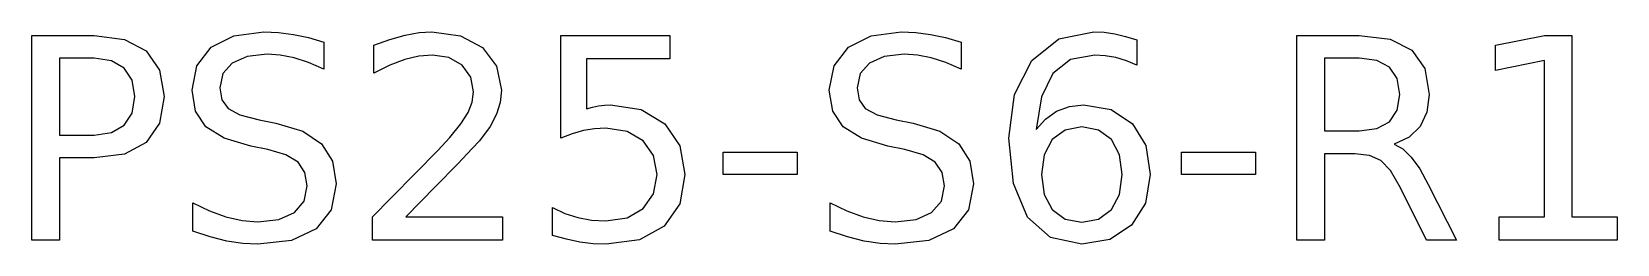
# Model space of a CAD drawing. Header units: millimetres. Extents: x -5.6 to 5.6, y 2.2 to 3.8.
import ezdxf

# ---------------------------------------------------------------- set-up
doc = ezdxf.new("R2010")
doc.units = ezdxf.units.MM

msp = doc.modelspace()

# ---------------------------------------------------------------- linework, layer by layer
at = {"layer": 'MARK'}
for points in [[(-5.596, 3.724), (-5.154, 3.724), (-4.941, 3.696), (-4.787, 3.614), (-4.693, 3.478), (-4.662, 3.292), (-4.693, 3.104), (-4.787, 2.969), (-4.941, 2.887), (-5.154, 2.859), (-5.4, 2.859), (-5.4, 2.278), (-5.596, 2.278), (-5.596, 3.724)], [(-3.533, 3.677), (-3.533, 3.486), (-3.642, 3.532), (-3.743, 3.565), (-3.841, 3.585), (-3.934, 3.591), (-4.076, 3.576), (-4.181, 3.529), (-4.246, 3.454), (-4.267, 3.353), (-4.253, 3.269), (-4.21, 3.208), (-4.126, 3.164), (-3.991, 3.129), (-3.873, 3.105), (-3.683, 3.048), (-3.55, 2.958), (-3.472, 2.836), (-3.446, 2.677), (-3.482, 2.492), (-3.587, 2.358), (-3.761, 2.277), (-4, 2.25), (-4.106, 2.256), (-4.218, 2.273), (-4.336, 2.302), (-4.458, 2.342), (-4.458, 2.543), (-4.34, 2.485), (-4.225, 2.443), (-4.111, 2.417), (-4, 2.409), (-3.852, 2.425), (-3.742, 2.475), (-3.673, 2.555), (-3.651, 2.663), (-3.667, 2.757), (-3.716, 2.829), (-3.802, 2.882), (-3.93, 2.919), (-4.05, 2.943), (-4.238, 2.998), (-4.366, 3.079), (-4.44, 3.19), (-4.464, 3.338), (-4.43, 3.509), (-4.329, 3.64), (-4.168, 3.722), (-3.957, 3.75), (-3.854, 3.745), (-3.749, 3.731), (-3.643, 3.709), (-3.533, 3.677)], [(-2.955, 2.443), (-2.273, 2.443), (-2.273, 2.278), (-3.19, 2.278), (-3.19, 2.443), (-3.059, 2.578), (-2.887, 2.752), (-2.73, 2.912), (-2.645, 3.003), (-2.566, 3.1), (-2.514, 3.181), (-2.486, 3.254), (-2.477, 3.325), (-2.497, 3.429), (-2.558, 3.513), (-2.651, 3.567), (-2.768, 3.585), (-2.863, 3.577), (-2.963, 3.554), (-3.068, 3.513), (-3.181, 3.457), (-3.181, 3.654), (-3.067, 3.696), (-2.96, 3.726), (-2.862, 3.744), (-2.772, 3.75), (-2.57, 3.722), (-2.414, 3.638), (-2.314, 3.506), (-2.28, 3.338), (-2.289, 3.251), (-2.314, 3.168), (-2.361, 3.082), (-2.435, 2.98), (-2.486, 2.926), (-2.589, 2.818), (-2.746, 2.657), (-2.955, 2.443)], [(-1.86, 3.724), (-1.092, 3.724), (-1.092, 3.559), (-1.681, 3.559), (-1.681, 3.205), (-1.638, 3.218), (-1.596, 3.227), (-1.553, 3.232), (-1.51, 3.234), (-1.294, 3.201), (-1.127, 3.101), (-1.021, 2.945), (-0.985, 2.742), (-1.022, 2.535), (-1.131, 2.379), (-1.306, 2.282), (-1.54, 2.25), (-1.632, 2.254), (-1.726, 2.265), (-1.822, 2.285), (-1.921, 2.312), (-1.921, 2.509), (-1.832, 2.467), (-1.741, 2.438), (-1.645, 2.421), (-1.544, 2.415), (-1.394, 2.437), (-1.279, 2.503), (-1.206, 2.607), (-1.181, 2.742), (-1.206, 2.877), (-1.279, 2.981), (-1.394, 3.047), (-1.544, 3.069), (-1.623, 3.065), (-1.701, 3.052), (-1.78, 3.03), (-1.86, 2.998), (-1.86, 3.724)], [(0.964, 3.677), (0.964, 3.486), (0.856, 3.532), (0.754, 3.565), (0.657, 3.585), (0.563, 3.591), (0.422, 3.576), (0.317, 3.529), (0.252, 3.454), (0.23, 3.353), (0.245, 3.269), (0.288, 3.208), (0.371, 3.164), (0.506, 3.129), (0.625, 3.105), (0.815, 3.048), (0.947, 2.958), (1.025, 2.836), (1.051, 2.677), (1.016, 2.492), (0.911, 2.358), (0.737, 2.277), (0.498, 2.25), (0.392, 2.256), (0.279, 2.273), (0.162, 2.302), (0.04, 2.342), (0.04, 2.543), (0.158, 2.485), (0.273, 2.443), (0.386, 2.417), (0.498, 2.409), (0.646, 2.425), (0.756, 2.475), (0.825, 2.555), (0.847, 2.663), (0.831, 2.757), (0.782, 2.829), (0.696, 2.882), (0.567, 2.919), (0.448, 2.943), (0.26, 2.998), (0.132, 3.079), (0.058, 3.19), (0.034, 3.338), (0.068, 3.509), (0.169, 3.64), (0.33, 3.722), (0.541, 3.75), (0.644, 3.745), (0.748, 3.731), (0.855, 3.709), (0.964, 3.677)], [(2.205, 3.692), (2.205, 3.514), (2.131, 3.544), (2.056, 3.567), (1.982, 3.581), (1.908, 3.585), (1.737, 3.553), (1.612, 3.455), (1.532, 3.291), (1.495, 3.06), (1.559, 3.134), (1.638, 3.189), (1.729, 3.223), (1.828, 3.234), (2.023, 3.201), (2.173, 3.101), (2.267, 2.946), (2.299, 2.742), (2.266, 2.541), (2.167, 2.384), (2.014, 2.284), (1.817, 2.25), (1.595, 2.298), (1.433, 2.442), (1.334, 2.678), (1.301, 3), (1.341, 3.308), (1.463, 3.546), (1.654, 3.699), (1.9, 3.75), (1.974, 3.746), (2.049, 3.735), (2.125, 3.717), (2.205, 3.692)], [(4.02, 2.956), (4.082, 2.923), (4.142, 2.865), (4.202, 2.782), (4.262, 2.673), (4.46, 2.278), (4.25, 2.278), (4.065, 2.649), (3.994, 2.77), (3.926, 2.842), (3.847, 2.877), (3.743, 2.889), (3.529, 2.889), (3.529, 2.278), (3.334, 2.278), (3.334, 3.724), (3.775, 3.724), (3.992, 3.698), (4.145, 3.62), (4.237, 3.49), (4.267, 3.308), (4.252, 3.183), (4.204, 3.081), (4.126, 3.005), (4.02, 2.956)], [(4.763, 2.443), (5.083, 2.443), (5.083, 3.546), (4.735, 3.476), (4.735, 3.654), (5.081, 3.724), (5.276, 3.724), (5.276, 2.443), (5.596, 2.443), (5.596, 2.278), (4.763, 2.278), (4.763, 2.443)], [(-5.4, 3.563), (-5.4, 3.02), (-5.154, 3.02), (-5.033, 3.038), (-4.943, 3.091), (-4.887, 3.176), (-4.869, 3.292), (-4.887, 3.407), (-4.943, 3.493), (-5.033, 3.545), (-5.154, 3.563), (-5.4, 3.563)], [(3.529, 3.563), (3.529, 3.05), (3.775, 3.05), (3.899, 3.066), (3.989, 3.115), (4.043, 3.196), (4.061, 3.308), (4.043, 3.419), (3.989, 3.499), (3.899, 3.547), (3.775, 3.563), (3.529, 3.563)], [(1.817, 3.079), (1.699, 3.056), (1.608, 2.989), (1.55, 2.882), (1.531, 2.742), (1.55, 2.602), (1.608, 2.495), (1.699, 2.428), (1.817, 2.405), (1.935, 2.428), (2.025, 2.495), (2.083, 2.602), (2.102, 2.742), (2.083, 2.882), (2.025, 2.989), (1.935, 3.056), (1.817, 3.079)], [(-0.715, 2.901), (-0.194, 2.901), (-0.194, 2.742), (-0.715, 2.742), (-0.715, 2.901)], [(2.521, 2.901), (3.043, 2.901), (3.043, 2.742), (2.521, 2.742), (2.521, 2.901)]]:
    msp.add_lwpolyline(points, close=True, dxfattribs=at)

doc.saveas('drawing.dxf')
